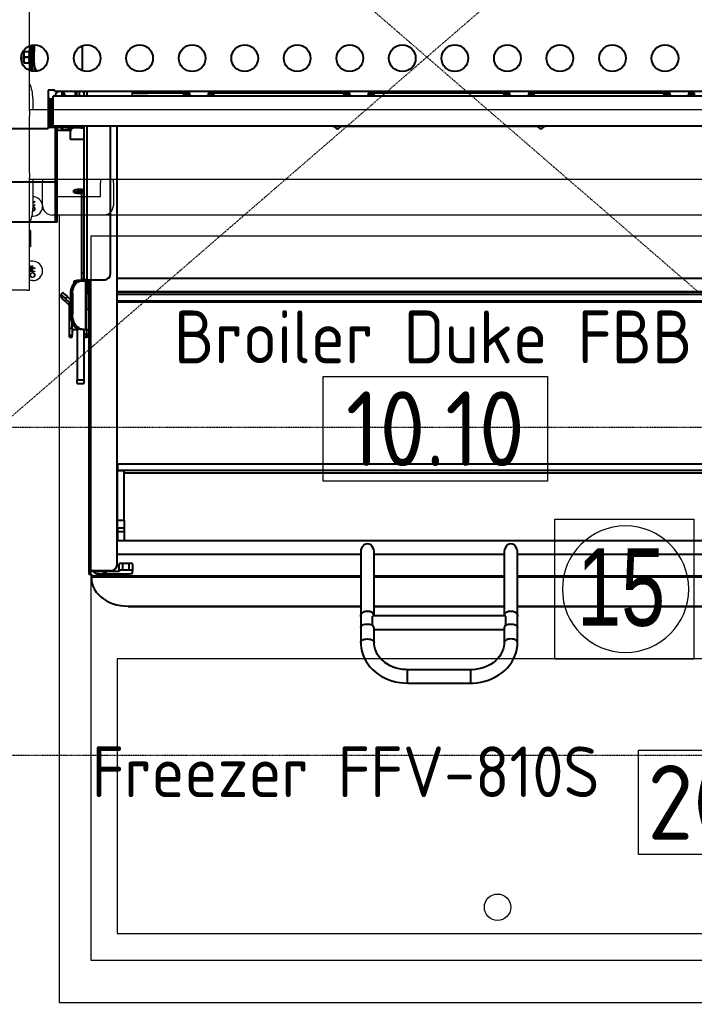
# Model space of a CAD drawing. Header units: inches. Extents: x 15 to 18199, y 5 to 12862.
# Drawn here: x 6083 to 6722, y 8572 to 9502 of the extents above; entities that cross this region are included whole.
import ezdxf
from ezdxf.enums import TextEntityAlignment as Align

# ---------------------------------------------------------------- set-up
doc = ezdxf.new("R2010")
doc.units = ezdxf.units.IN
doc.header["$MEASUREMENT"] = 0
doc.linetypes.add('STRICHPUNKT', pattern=[1, 0.5, -0.25, 0, -0.25])
for name, color, linetype, lineweight in [('200', 7, 'Continuous', 13), ('260G', 250, 'Continuous', 13), ('410P', 4, 'Continuous', 13), ('500', 4, 'Continuous', 13), ('610', 4, 'STRICHPUNKT', 13), ('arrow', 75, 'Continuous', 13)]:
    doc.layers.add(name, color=color, linetype=linetype, lineweight=lineweight)
doc.layers.add('210', color=250, linetype='Continuous')
doc.layers.add('BK BO', color=41, linetype='Continuous')
doc.styles.add('A', font='swisscl.ttf')
doc.styles.add('ISO8', font='isocp.shx')

# ---------------------------------------------------------------- blocks, each defined once
blk = doc.blocks.new('POS_G')
at = {"layer": '410P'}
blk.add_lwpolyline([(-106.07, -49.5), (-106.07, 49.5), (106.07, 49.5), (106.07, -49.5)], close=True, dxfattribs=at)
at = {"layer": '410P', "color": 3, "style": 'ISO8'}
blk.add_attdef('POS', text='', height=70.71, dxfattribs=at).set_placement((0, 0), align=Align.MIDDLE)
blk = doc.blocks.new('D-FFV-810S')
at = {"layer": '200', "linetype": 'Continuous'}
for points in [[(-415, -745), (415, -745), (415, 0), (-415, 0)], [(-385, -705), (385, -705), (385, -20), (-385, -20)], [(-360, -680), (360, -680), (360, -420), (-360, -420)]]:
    blk.add_lwpolyline(points, close=True, dxfattribs=at)
blk.add_circle((0, -655), 12.5, dxfattribs=at)
blk = doc.blocks.new('A$C0A803AA6')
at = {"layer": '610'}
for p, q in [((1527, 0), (0, 1320.8)), ((0, 0), (1527, 1320.8)), ((1527, 310), (0, 310)), ((0, 0), (1527, 0))]:
    blk.add_line(p, q, dxfattribs=at)
blk = doc.blocks.new('D-Broiler-Duke-FBB')
at = {"layer": 'BK BO', "color": 250}
for p, q in [((80156.24, 11643.84), (80156.24, 11625.16)), ((80158.13, 11644.38), (80158.13, 11625.16)), ((80158.14, 11644.39), (80158.13, 11635.88)), ((80158.42, 11625.16), (80158.42, 11644.44)), ((80160.31, 11625.16), (80160.31, 11644.11)), ((80160.44, 11644.11), (80160.31, 11644.11)), ((80160.32, 11644.11), (80160.32, 11638.44)), ((80160.44, 11625.16), (80160.44, 11644.64)), ((80205.84, 11643.78), (80205.84, 11620.24)), ((80148.45, 11635.16), (80148.45, 11628.86)), ((80148.46, 11635.2), (80148.46, 11628.82)), ((80150.76, 11638.44), (80155.49, 11638.44)), ((80150.76, 11638.11), (80150.76, 11638.44)), ((80155.49, 11638.11), (80150.76, 11638.11)), ((80150.76, 11633.26), (80150.76, 11638.11)), ((80150.76, 11633.26), (80155.49, 11633.26)), ((80150.76, 11632.59), (80150.76, 11633.26)), ((80155.49, 11632.59), (80150.76, 11632.59)), ((80150.76, 11627.74), (80150.76, 11632.59)), ((80156.24, 11639.73), (80155.49, 11639.24)), ((80155.49, 11639.24), (80156.24, 11639.68)), ((80156.24, 11639.55), (80155.49, 11639.24)), ((80155.49, 11639.24), (80155.49, 11626.6)), ((80155.58, 11638.63), (80156.24, 11638.99)), ((80155.58, 11638.25), (80155.58, 11638.63)), ((80155.58, 11638.63), (80156.24, 11638.63)), ((80156.24, 11638.62), (80155.58, 11638.25)), ((80155.58, 11637.3), (80156.24, 11637.58)), ((80155.58, 11636.72), (80155.58, 11637.3)), ((80155.58, 11637.3), (80156.24, 11637.3)), ((80156.24, 11637), (80155.58, 11636.72)), ((80155.58, 11635.46), (80156.24, 11635.6)), ((80155.58, 11634.74), (80155.58, 11635.46)), ((80155.58, 11635.46), (80156.24, 11635.46)), ((80156.24, 11634.89), (80155.58, 11634.74)), ((80155.58, 11633.3), (80156.24, 11633.3)), ((80160.31, 11638.44), (80160.44, 11638.44)), ((80160.31, 11632.92), (80160.44, 11632.92)), ((80150.76, 11627.74), (80155.49, 11627.74)), ((80150.76, 11627.4), (80150.76, 11627.74)), ((80155.49, 11627.4), (80150.76, 11627.4)), ((80155.49, 11626.6), (80156.24, 11626.12)), ((80155.49, 11626.6), (80156.24, 11626.3)), ((80156.24, 11626.16), (80155.49, 11626.6)), ((80156.24, 11632.54), (80155.58, 11632.54)), ((80155.58, 11631.1), (80156.24, 11630.95)), ((80155.58, 11630.39), (80155.58, 11631.1)), ((80156.24, 11630.24), (80155.58, 11630.39)), ((80155.58, 11630.39), (80156.24, 11630.39)), ((80155.58, 11629.12), (80156.24, 11628.84)), ((80155.58, 11628.54), (80155.58, 11629.12)), ((80156.24, 11628.26), (80155.58, 11628.54)), ((80155.58, 11628.54), (80156.24, 11628.54)), ((80155.58, 11627.6), (80156.24, 11627.23)), ((80155.58, 11627.22), (80155.58, 11627.6)), ((80156.24, 11626.85), (80155.58, 11627.22)), ((80155.58, 11627.22), (80156.24, 11627.22)), ((80156.24, 11625.16), (80158.13, 11625.16)), ((80158.13, 11629.96), (80158.14, 11625.16)), ((80158.42, 11625.16), (80160.31, 11625.16)), ((80158.42, 11619.58), (80158.42, 11625.16)), ((80160.32, 11627.4), (80160.31, 11619.38)), ((80160.31, 11627.4), (80160.44, 11627.4)), ((80160.31, 11625.16), (80160.31, 11619.38)), ((80180.01, 11601.76), (80173.69, 11601.76)), ((80173.69, 11601.76), (80173.69, 11565.68)), ((80178.34, 11567.68), (80178.34, 11596.1)), ((80991.59, 11596.1), (80178.34, 11596.1)), ((80180.01, 11600.43), (80180.01, 11601.76)), ((80990.83, 11600.43), (80180.01, 11600.43)), ((80186.89, 11596.1), (80186.89, 11600.43)), ((80188.79, 11596.1), (80188.79, 11600.43)), ((80199.53, 11596.1), (80199.53, 11600.43)), ((80200.74, 11596.1), (80200.74, 11600.43)), ((80202.89, 11600.43), (80202.89, 11596.1)), ((80207.36, 11600.43), (80207.36, 11596.1)), ((80207.36, 11599.08), (80207.36, 11599.63)), ((80207.36, 11599.08), (80207.36, 11599.05)), ((80210.06, 11600.43), (80210.06, 11596.1)), ((80253.16, 11600.43), (80253.16, 11596.1)), ((80254.86, 11600.2), (80253.16, 11600.2)), ((80254.86, 11599), (80253.16, 11599)), ((80254.86, 11600.2), (80254.86, 11599)), ((80254.86, 11599), (80267.49, 11599)), ((80259.71, 11600.43), (80259.71, 11598.98)), ((80262.62, 11600.43), (80262.62, 11598.98)), ((80302.11, 11600.2), (80267.49, 11600.2)), ((80267.49, 11599), (80267.49, 11600.2)), ((80302.11, 11599), (80267.49, 11599)), ((80302.11, 11600.2), (80302.11, 11599)), ((80306.89, 11599.83), (80302.11, 11599.83)), ((80302.11, 11596.24), (80302.11, 11599)), ((80302.11, 11598.62), (80307.13, 11598.62)), ((80302.11, 11596.9), (80307.83, 11596.9)), ((80324.8, 11596.9), (80330.54, 11596.9)), ((80325.5, 11598.62), (80330.54, 11598.62)), ((80330.54, 11599.83), (80325.74, 11599.83)), ((80453.72, 11600.2), (80330.54, 11600.2)), ((80330.54, 11599), (80330.54, 11600.2)), ((80330.54, 11596.24), (80330.54, 11599)), ((80453.72, 11599), (80330.54, 11599)), ((80372.4, 11600.2), (80372.4, 11600.43)), ((80375.05, 11600.43), (80375.05, 11600.2)), ((80453.72, 11600.2), (80453.72, 11599)), ((80458.5, 11599.83), (80453.72, 11599.83)), ((80453.72, 11596.24), (80453.72, 11599)), ((80453.72, 11598.62), (80458.74, 11598.62)), ((80453.72, 11596.9), (80459.44, 11596.9)), ((80476.41, 11596.9), (80482.15, 11596.9)), ((80477.12, 11598.62), (80482.15, 11598.62)), ((80482.15, 11599.83), (80477.35, 11599.83)), ((80605.33, 11600.2), (80482.15, 11600.2)), ((80482.15, 11599), (80482.15, 11600.2)), ((80482.15, 11596.24), (80482.15, 11599)), ((80605.33, 11599), (80482.15, 11599)), ((80499.54, 11600.2), (80499.54, 11600.43)), ((80501.44, 11600.43), (80501.44, 11600.2)), ((80586.09, 11600.2), (80586.09, 11600.43)), ((80587.98, 11600.43), (80587.98, 11600.2)), ((80605.33, 11600.2), (80605.33, 11599)), ((80610.11, 11599.83), (80605.33, 11599.83)), ((80605.33, 11596.24), (80605.33, 11599)), ((80605.33, 11598.62), (80610.35, 11598.62)), ((80605.33, 11596.9), (80611.05, 11596.9)), ((80628.02, 11596.9), (80633.76, 11596.9)), ((80628.73, 11598.62), (80633.76, 11598.62)), ((80633.76, 11599.83), (80628.96, 11599.83)), ((80756.94, 11600.2), (80633.76, 11600.2)), ((80633.76, 11599), (80633.76, 11600.2)), ((80633.76, 11596.24), (80633.76, 11599)), ((80756.94, 11599), (80633.76, 11599)), ((80675.62, 11600.2), (80675.62, 11600.43)), ((80678.28, 11600.43), (80678.28, 11600.2)), ((80756.94, 11600.2), (80756.94, 11599)), ((80761.72, 11599.83), (80756.94, 11599.83)), ((80756.94, 11596.24), (80756.94, 11599)), ((80756.94, 11598.62), (80761.96, 11598.62)), ((80756.94, 11596.9), (80762.66, 11596.9)), ((80779.64, 11596.9), (80785.37, 11596.9)), ((80780.34, 11598.62), (80785.37, 11598.62)), ((80785.37, 11599.83), (80780.58, 11599.83)), ((80785.37, 11596.24), (80785.37, 11599)), ((80175.51, 11593.44), (80173.69, 11595.26)), ((80173.69, 11594.19), (80174.96, 11592.68)), ((80174.04, 11593.44), (80173.69, 11593.44)), ((80174.04, 11593.44), (80173.69, 11593.44)), ((80174.96, 11592.68), (80173.69, 11592.95)), ((80174.04, 11592.95), (80174.04, 11593.44)), ((80174.04, 11592.95), (80174.04, 11593.44)), ((80174.04, 11592.95), (80174.04, 11593.44)), ((80174.91, 11593.44), (80174.96, 11592.68)), ((80174.91, 11593.44), (80174.96, 11592.68)), ((80174.91, 11593.44), (80174.96, 11592.68)), ((80175.85, 11593.44), (80174.91, 11593.44)), ((80176.21, 11593.44), (80174.91, 11593.44)), ((80175.09, 11592.68), (80174.96, 11592.68)), ((80175.09, 11592.68), (80174.96, 11592.68)), ((80174.96, 11592.68), (80174.96, 11567.68)), ((80174.96, 11591.42), (80175.09, 11591.42)), ((80174.96, 11591.42), (80175.09, 11591.42)), ((80175.09, 11591.42), (80174.96, 11591.42)), ((80175.09, 11592.68), (80175.09, 11568.89)), ((80176.3, 11592.68), (80175.09, 11592.68)), ((80178.34, 11593.44), (80175.85, 11593.44)), ((80178.34, 11593.44), (80176.21, 11593.44)), ((80178.34, 11592.68), (80176.3, 11592.68)), ((80176.3, 11567.68), (80176.3, 11592.68)), ((80176.3, 11591.42), (80178.34, 11591.42)), ((80176.3, 11591.42), (80178.34, 11591.42)), ((80176.3, 11591.42), (80178.34, 11591.42)), ((80175.09, 11583.53), (80174.96, 11583.53)), ((80175.09, 11583.53), (80174.96, 11583.53)), ((80175.09, 11582.27), (80174.96, 11582.27)), ((80174.96, 11582.27), (80175.09, 11582.27)), ((80175.09, 11582.27), (80174.96, 11582.27)), ((80175.09, 11581.51), (80174.96, 11581.51)), ((80175.09, 11581.51), (80174.96, 11581.51)), ((80174.96, 11581.51), (80175.09, 11581.51)), ((80175.09, 11580.79), (80174.96, 11580.79)), ((80175.09, 11580.03), (80174.96, 11580.03)), ((80174.96, 11579.1), (80175.09, 11579.1)), ((80175.09, 11581.51), (80175.09, 11580.79)), ((80178.34, 11583.53), (80176.3, 11583.53)), ((80178.34, 11582.27), (80176.3, 11582.27)), ((80178.34, 11582.27), (80176.3, 11582.27)), ((80178.34, 11581.51), (80176.3, 11581.51)), ((80176.3, 11581.51), (80178.34, 11581.51)), ((80178.34, 11581.51), (80176.3, 11581.51)), ((80178.34, 11580.79), (80176.3, 11580.79)), ((80177.11, 11580.03), (80176.3, 11580.03)), ((80176.3, 11579.1), (80177.11, 11579.1)), ((80177.2, 11580.79), (80177.11, 11580.03)), ((80177.11, 11580.03), (80178.33, 11580.31)), ((80177.11, 11567.68), (80177.11, 11580.03)), ((80178.33, 11568.89), (80178.33, 11580.31)), ((80178.34, 11579.1), (80178.33, 11579.1)), ((80178.34, 11577.89), (80178.33, 11577.89)), ((80173.69, 11567.68), (80174.96, 11567.68)), ((80174.96, 11568.89), (80175.09, 11568.89)), ((80174.96, 11567.68), (80176.3, 11567.68)), ((80177.11, 11568.89), (80176.3, 11568.89)), ((80176.3, 11567.68), (80177.11, 11567.68)), ((80177.11, 11567.68), (80178.34, 11567.68)), ((80178.33, 11568.89), (80178.34, 11568.89)), ((80991.59, 11567.68), (80178.34, 11567.68)), ((80180.5, 11567.68), (80180.5, 11566.46)), ((80180.5, 11515.22), (80180.5, 11567.68)), ((80180.75, 11515.32), (80180.75, 11567.68)), ((80187.07, 11566.46), (80187.07, 11567.68)), ((80196.54, 11567.68), (80196.54, 11566.46)), ((80199.02, 11567.68), (80199.02, 11566.16)), ((80204.53, 11566.16), (80204.53, 11567.68)), ((80207.36, 11567.68), (80207.36, 11422.04)), ((80210.06, 11567.68), (80210.06, 11422.28)), ((80232.63, 11428.57), (80232.63, 11567.68)), ((80238.94, 11153.31), (80238.94, 11567.68)), ((80071.11, 11565.68), (80173.69, 11565.68)), ((80180.5, 11566.46), (80173.61, 11566.46)), ((80180.5, 11514.71), (80180.5, 11566.46)), ((80180.5, 11563.89), (80180.75, 11563.89)), ((80180.5, 11514.71), (80180.5, 11562.94)), ((80180.5, 11515.22), (80180.5, 11562.94)), ((80180.5, 11562.94), (80180.5, 11562.94)), ((80181.96, 11515.32), (80181.96, 11566.46)), ((80187.07, 11566.46), (80181.96, 11566.46)), ((80181.96, 11566.46), (80181.96, 11562.94)), ((80181.96, 11563.89), (80194.88, 11563.89)), ((80181.96, 11515.32), (80181.96, 11562.94)), ((80181.96, 11562.94), (80181.96, 11562.94)), ((80196.54, 11566.46), (80187.07, 11566.46)), ((80188.48, 11564.49), (80188.53, 11564.49)), ((80189.85, 11564.49), (80190.61, 11564.49)), ((80191.93, 11564.49), (80191.97, 11564.49)), ((80199.02, 11566.16), (80192.7, 11566.16)), ((80194.75, 11555.12), (80194.75, 11563)), ((80204.53, 11566.16), (80199.02, 11566.16)), ((80204.53, 11566.16), (80207.36, 11566.16)), ((80445.87, 11567.42), (80442.72, 11567.42)), ((80641.71, 11567.42), (80445.87, 11567.42)), ((80447.43, 11565.14), (80447.45, 11565.14)), ((80447.45, 11565.14), (80447.48, 11565.14)), ((80640.1, 11565.14), (80640.15, 11565.14)), ((80644.87, 11567.42), (80641.71, 11567.42)), ((80207.36, 11555.12), (80194.75, 11555.12)), ((80180.5, 11514.71), (80091.83, 11514.71)), ((80180.5, 11478.02), (80180.5, 11515.22)), ((80180.5, 11478.02), (80180.5, 11515.22)), ((80180.5, 11515.22), (80180.5, 11515.22)), ((80180.5, 11476.81), (80180.5, 11514.71)), ((80180.5, 11478.02), (80180.5, 11514.71)), ((80180.75, 11515.32), (80181.96, 11515.32)), ((80180.75, 11478.02), (80180.75, 11515.32)), ((80181.96, 11476.81), (80181.96, 11515.32)), ((80181.96, 11476.81), (80181.96, 11515.32)), ((80197.88, 11505.4), (80197.88, 11507.29)), ((80197.88, 11504.85), (80197.88, 11505.4)), ((80204.2, 11505.95), (80204.2, 11507.84)), ((80205.44, 11507.84), (80204.2, 11507.84)), ((80204.2, 11505.95), (80205.44, 11505.95)), ((80204.2, 11504.3), (80205.44, 11504.3)), ((80205.44, 11505.95), (80205.44, 11507.84)), ((80205.44, 11505.95), (80205.44, 11504.3)), ((80207.2, 11506.67), (80205.46, 11506.67)), ((80205.46, 11500.91), (80205.46, 11506.67)), ((80205.46, 11500.91), (80207.36, 11500.91)), ((80205.46, 11429.42), (80205.46, 11500.91)), ((80180.5, 11476.81), (80091.83, 11476.81)), ((80180.5, 11478.02), (80180.5, 11476.81)), ((80180.75, 11478.02), (80180.5, 11478.02)), ((80181.96, 11476.81), (80180.5, 11476.81)), ((80181.96, 11476.81), (80181.96, 11476.81)), ((80205.46, 11429.42), (80207.36, 11429.42)), ((80205.46, 11422.57), (80205.46, 11429.42)), ((80232.63, 11428.34), (80232.63, 11428.57)), ((80197.88, 11421.07), (80197.88, 11419.18)), ((80197.88, 11418.73), (80197.88, 11419.18)), ((80204.45, 11421.39), (80202.57, 11421.23)), ((80205.44, 11421.62), (80204.2, 11421.62)), ((80205.44, 11421.62), (80205.54, 11421.39)), ((80205.46, 11422.57), (80207.36, 11422.57)), ((80205.46, 11421.65), (80205.46, 11422.57)), ((80205.46, 11421.65), (80207.36, 11421.65)), ((80205.46, 11421.65), (80207.36, 11421.65)), ((80205.54, 11421.39), (80209.22, 11421.07)), ((80207.36, 11422.04), (80207.31, 11421.24)), ((80207.36, 11422.04), (80210.01, 11422.04)), ((80207.36, 11422.04), (80210.01, 11422.04)), ((80209.22, 11375.44), (80209.22, 11421.07)), ((80210.06, 11422.05), (80210.01, 11394.22)), ((80210.01, 11422.04), (80210.01, 11417.28)), ((80210.01, 11375.28), (80210.01, 11420.9)), ((80210.06, 11422.28), (80226.31, 11422.28)), ((80210.06, 11422.05), (80210.06, 11422.28)), ((80226.31, 11422.05), (80210.06, 11422.05)), ((80212.09, 11422.05), (80212.09, 11146.91)), ((80213.4, 11422.05), (80213.4, 11147.02)), ((80226.31, 11422.05), (80226.31, 11422.28)), ((80238.94, 11424), (80848.54, 11424)), ((80187.37, 11410.23), (80185.49, 11408.34)), ((80194.73, 11409.42), (80196.61, 11409.58)), ((80194.73, 11409.42), (80194.73, 11388.97)), ((80196.61, 11409.58), (80196.61, 11389.13)), ((80238.94, 11411.41), (80848.54, 11411.41)), ((80238.94, 11410.86), (80848.54, 11410.86)), ((80185.49, 11406.68), (80185.49, 11408.34)), ((80189.95, 11404.44), (80191.83, 11406.31)), ((80193.64, 11400.77), (80189.95, 11404.44)), ((80189.95, 11401.68), (80193.64, 11398.01)), ((80194.73, 11403.41), (80191.83, 11406.31)), ((80193.64, 11400.77), (80194.73, 11401.86)), ((80193.64, 11398.01), (80193.64, 11400.77)), ((80193.64, 11376.68), (80193.64, 11400.75)), ((80193.64, 11400.75), (80194.73, 11400.75)), ((80848.54, 11408.58), (80238.94, 11408.58)), ((80848.54, 11402.28), (80238.94, 11402.28)), ((80848.54, 11401.25), (80238.94, 11401.25)), ((80210.01, 11394.22), (80210.01, 11395.79)), ((80212.09, 11394.22), (80210.01, 11394.22)), ((80194.73, 11388.97), (80196.61, 11389.13)), ((80196.3, 11376.68), (80196.3, 11381.72)), ((80193.64, 11369.84), (80193.64, 11376.68)), ((80193.64, 11376.68), (80196.3, 11376.68)), ((80196.3, 11376.68), (80196.3, 11369.84)), ((80196.3, 11375.27), (80200.91, 11375.27)), ((80200.91, 11376.45), (80200.91, 11327.73)), ((80203.67, 11375.6), (80205.54, 11375.77)), ((80207.34, 11375.28), (80203.67, 11375.6)), ((80205.54, 11375.77), (80209.22, 11375.44)), ((80207.34, 11375.28), (80207.23, 11327.73)), ((80207.34, 11375.28), (80209.22, 11375.44)), ((80207.34, 11375.28), (80207.36, 11375.28)), ((80207.36, 11375.28), (80210.01, 11375.28)), ((80207.36, 11375.28), (80207.36, 11371.33)), ((80210.01, 11375.28), (80212.09, 11375.27)), ((80210.01, 11375.28), (80210.01, 11371.33)), ((80210.01, 11375.28), (80210.06, 11368.31)), ((80193.64, 11369.84), (80196.3, 11369.84)), ((80193.64, 11368.19), (80193.64, 11369.84)), ((80193.64, 11368.19), (80196.3, 11368.19)), ((80193.64, 11368.16), (80193.64, 11368.19)), ((80193.64, 11368.16), (80196.3, 11368.16)), ((80196.3, 11368.19), (80196.3, 11369.84)), ((80196.3, 11368.19), (80196.3, 11368.16)), ((80207.36, 11371.33), (80210.01, 11371.33)), ((80207.36, 11371.33), (80207.36, 11371.32)), ((80207.36, 11371.32), (80210.01, 11371.32)), ((80207.36, 11371.32), (80207.36, 11368.69)), ((80207.36, 11368.69), (80210.01, 11368.69)), ((80207.36, 11368.69), (80207.36, 11368.32)), ((80207.36, 11368.32), (80210.01, 11368.32)), ((80210.01, 11371.32), (80210.01, 11371.33)), ((80210.01, 11368.69), (80210.01, 11371.32)), ((80210.01, 11368.69), (80210.01, 11368.32)), ((80210.06, 11368.31), (80210.06, 11368.08)), ((80210.06, 11368.31), (80212.09, 11368.31)), ((80212.09, 11368.08), (80210.06, 11368.08)), ((80200.91, 11327.73), (80207.23, 11327.73)), ((80200.91, 11324.3), (80200.91, 11327.73)), ((80207.23, 11327.73), (80207.23, 11324.3)), ((80200.91, 11324.3), (80207.23, 11324.3)), ((80848.15, 11248.03), (80239.33, 11248.03)), ((80239.33, 11248.03), (80239.33, 11241.78)), ((80239.33, 11241.78), (80245.65, 11241.78)), ((80239.33, 11194.91), (80239.33, 11241.78)), ((80848.15, 11241.78), (80239.33, 11241.78)), ((80245.65, 11194.91), (80245.65, 11241.78)), ((80245.65, 11239.71), (80841.83, 11239.71)), ((80239.33, 11194.91), (80245.65, 11194.91)), ((80239.33, 11187.74), (80239.33, 11194.91)), ((80239.33, 11187.74), (80245.65, 11187.74)), ((80239.33, 11187.71), (80239.33, 11187.74)), ((80239.33, 11187.71), (80245.65, 11187.71)), ((80239.33, 11187.71), (80239.33, 11184.26)), ((80245.65, 11194.91), (80245.65, 11187.74)), ((80245.65, 11187.74), (80245.65, 11187.71)), ((80245.65, 11187.71), (80245.65, 11184.26)), ((80239.33, 11184.26), (80245.65, 11184.26)), ((80239.33, 11184.26), (80239.33, 11175.47)), ((80245.65, 11184.26), (80245.65, 11175.47)), ((80848.54, 11175.47), (80238.94, 11175.47)), ((80238.94, 11162.84), (80469.51, 11162.84)), ((80469.51, 11165.45), (80469.51, 11103.88)), ((80482.13, 11104.25), (80482.15, 11165.45)), ((80482.15, 11162.84), (80605.33, 11162.84)), ((80605.33, 11165.45), (80605.35, 11104.25)), ((80617.97, 11103.88), (80617.97, 11165.45)), ((80617.97, 11162.84), (80848.54, 11162.84)), ((80240.91, 11152.52), (80238.9, 11152.52)), ((80238.94, 11153.21), (80238.94, 11153.31)), ((80240.91, 11147.33), (80240.91, 11153.63)), ((80244.07, 11153.9), (80244.07, 11147.61)), ((80250.39, 11153.9), (80244.07, 11153.9)), ((80250.39, 11147.61), (80250.39, 11153.9)), ((80253.55, 11153.63), (80253.55, 11147.33)), ((80213.3, 11146.91), (80212.09, 11146.91)), ((80212.09, 11146.91), (80212.09, 11143.83)), ((80213.3, 11143.83), (80212.09, 11143.83)), ((80213.3, 11143.83), (80213.3, 11146.91)), ((80213.4, 11146.91), (80213.4, 11147.02)), ((80232.62, 11147.02), (80213.4, 11147.02)), ((80232.62, 11146.91), (80213.4, 11146.91)), ((80213.4, 11143.82), (80213.4, 11146.91)), ((80214.46, 11143.82), (80213.4, 11143.82)), ((80213.4, 11143.82), (80213.4, 11143.72)), ((80213.4, 11143.72), (80214.46, 11143.72)), ((80214.46, 11143.82), (80214.46, 11142.13)), ((80214.46, 11141.23), (80214.46, 11142.13)), ((80214.46, 11142.13), (80469.51, 11142.13)), ((80214.46, 11141.23), (80214.46, 11140.21)), ((80214.46, 11141.23), (80469.51, 11141.23)), ((80226.37, 11146.51), (80221.17, 11146.51)), ((80221.17, 11146.28), (80221.17, 11146.51)), ((80226.37, 11146.28), (80221.17, 11146.28)), ((80221.17, 11144.05), (80226.37, 11144.05)), ((80221.17, 11144.05), (80221.17, 11143.82)), ((80221.17, 11143.82), (80226.37, 11143.82)), ((80226.37, 11146.51), (80226.37, 11146.91)), ((80226.37, 11146.28), (80226.37, 11146.51)), ((80226.37, 11146.28), (80226.37, 11144.05)), ((80226.37, 11144.05), (80226.37, 11143.82)), ((80226.42, 11146.27), (80229.07, 11146.27)), ((80226.42, 11145.96), (80226.42, 11146.27)), ((80226.42, 11145.96), (80229.07, 11145.96)), ((80226.42, 11144.85), (80226.42, 11145.96)), ((80226.42, 11145.96), (80229.07, 11145.96)), ((80226.42, 11144.85), (80229.07, 11144.85)), ((80226.42, 11144.06), (80226.42, 11144.85)), ((80226.42, 11144.85), (80229.07, 11144.85)), ((80226.42, 11144.06), (80229.07, 11144.06)), ((80229.07, 11146.27), (80229.07, 11146.91)), ((80229.07, 11145.96), (80229.07, 11146.27)), ((80229.07, 11146.27), (80229.07, 11145.96)), ((80240.91, 11146.23), (80229.07, 11146.27)), ((80229.07, 11144.06), (80229.07, 11144.85)), ((80229.07, 11144.85), (80229.07, 11144.06)), ((80229.07, 11144.06), (80250.39, 11144.3)), ((80232.62, 11146.91), (80232.62, 11147.02)), ((80240.91, 11147.33), (80240.91, 11146.23)), ((80250.39, 11147.61), (80244.07, 11147.61)), ((80253.55, 11144.58), (80253.55, 11147.33)), ((80482.15, 11142.13), (80605.33, 11142.13)), ((80482.15, 11141.23), (80605.33, 11141.23)), ((80617.97, 11142.13), (80873.02, 11142.13)), ((80617.97, 11141.23), (80873.02, 11141.23)), ((80249.2, 11113.59), (80249.2, 11113.59)), ((80249.2, 11113.59), (80249.2, 11113.12)), ((80249.2, 11113.59), (80469.51, 11113.59)), ((80249.2, 11113.12), (80469.51, 11113.12)), ((80482.15, 11113.59), (80605.33, 11113.59)), ((80482.15, 11113.12), (80605.33, 11113.12)), ((80617.97, 11113.59), (80838.28, 11113.59)), ((80617.97, 11113.12), (80838.28, 11113.12)), ((80469.51, 11103.88), (80469.51, 11093.33)), ((80480.57, 11096.14), (80480.57, 11104.17)), ((80606.3, 11104.25), (80481.18, 11104.25)), ((80606.91, 11096.14), (80606.91, 11104.17)), ((80617.97, 11093.33), (80617.97, 11103.88)), ((80469.51, 11093.33), (80469.51, 11079.21)), ((80617.97, 11079.21), (80617.97, 11093.33)), ((80482.15, 11079.22), (80482.15, 11092.58)), ((80482.15, 11091.61), (80605.33, 11091.61)), ((80605.33, 11092.58), (80605.33, 11079.22)), ((80573.75, 11053.44), (80513.73, 11053.44)), ((80513.73, 11040.8), (80513.73, 11053.44)), ((80573.75, 11040.8), (80573.75, 11053.44)), ((80513.73, 11040.8), (80573.75, 11040.8))]:
    blk.add_line(p, q, dxfattribs=at)
at = {"layer": 'BK BO', "color": 250, "flags": 128}
for points in [[(80155.58, 11632.54), (80155.58, 11632.64), (80155.58, 11633.3)], [(80158.13, 11635.88), (80158.13, 11636), (80158.13, 11636.59), (80158.13, 11636.85), (80158.13, 11636.76), (80158.13, 11636.33), (80158.13, 11635.6), (80158.13, 11634.63), (80158.13, 11633.51), (80158.13, 11632.33), (80158.13, 11631.21), (80158.13, 11630.24), (80158.13, 11629.51), (80158.13, 11629.08), (80158.13, 11628.99), (80158.13, 11629.25), (80158.13, 11629.84), (80158.13, 11629.96)], [(80156.24, 11620.19), (80156.24, 11620.7), (80156.24, 11621.65), (80156.24, 11622.75), (80156.24, 11623.93), (80156.24, 11625.16)], [(80158.13, 11625.16), (80158.13, 11623.93), (80158.13, 11622.75), (80158.13, 11621.65), (80158.13, 11620.7), (80158.13, 11619.91), (80158.13, 11619.64)], [(80158.14, 11619.64), (80158.14, 11619.91), (80158.14, 11620.7), (80158.14, 11621.65), (80158.14, 11622.75), (80158.14, 11623.93), (80158.14, 11625.16)], [(80190.61, 11564.33), (80191.32, 11564.39), (80191.93, 11564.49)], [(80191.93, 11564.49), (80191.84, 11564.47), (80191.32, 11564.39)], [(80202.57, 11421.23), (80202.12, 11421.17), (80200.61, 11420.73), (80199.2, 11419.93), (80197.92, 11418.78), (80196.82, 11417.33), (80195.93, 11415.61), (80195.27, 11413.68), (80194.87, 11411.59), (80194.73, 11409.42)], [(80196.61, 11409.58), (80196.74, 11411.76), (80197.15, 11413.84), (80197.81, 11415.77), (80198.7, 11417.49), (80199.8, 11418.95), (80201.08, 11420.09), (80202.49, 11420.9), (80203.99, 11421.33), (80205.54, 11421.39)], [(80207.36, 11421.65), (80207.32, 11421.27), (80207.31, 11421.24)], [(80194.73, 11388.97), (80194.87, 11386.77), (80195.27, 11384.61), (80195.93, 11382.57), (80196.82, 11380.69), (80197.92, 11379.05), (80199.2, 11377.68), (80200.61, 11376.63), (80202.12, 11375.93), (80203.67, 11375.6)], [(80205.54, 11375.77), (80203.99, 11376.09), (80202.49, 11376.79), (80201.08, 11377.84), (80199.8, 11379.21), (80198.7, 11380.86), (80197.81, 11382.73), (80197.15, 11384.78), (80196.74, 11386.93), (80196.61, 11389.13)], [(80214.46, 11140.21), (80214.65, 11137.43), (80215.22, 11134.68), (80216.16, 11131.99), (80217.46, 11129.38), (80219.11, 11126.9), (80221.09, 11124.57), (80223.38, 11122.4), (80225.95, 11120.43), (80228.78, 11118.68), (80231.83, 11117.16), (80235.07, 11115.9), (80238.47, 11114.9), (80241.98, 11114.18), (80245.57, 11113.74), (80249.2, 11113.59)], [(80221.17, 11146.51), (80219.94, 11146.63), (80218.94, 11146.91)], [(80469.51, 11103.88), (80469.7, 11105.11), (80470.24, 11106.26), (80471.1, 11107.28), (80472.24, 11108.1), (80473.59, 11108.67), (80475.07, 11108.97), (80476.59, 11108.97), (80478.07, 11108.67), (80479.42, 11108.1), (80480.56, 11107.28), (80481.42, 11106.26), (80481.96, 11105.11), (80482.13, 11104.25)], [(80605.35, 11104.25), (80605.52, 11105.11), (80606.06, 11106.26), (80606.92, 11107.28), (80608.06, 11108.1), (80609.41, 11108.67), (80610.89, 11108.97), (80612.41, 11108.97), (80613.89, 11108.67), (80615.24, 11108.1), (80616.38, 11107.28), (80617.24, 11106.26), (80617.78, 11105.11), (80617.97, 11103.88)], [(80469.51, 11093.33), (80469.7, 11094.14), (80470.24, 11094.89), (80471.1, 11095.56), (80472.24, 11096.1), (80473.59, 11096.47), (80475.07, 11096.67), (80476.59, 11096.67), (80478.07, 11096.47), (80479.42, 11096.1), (80480.56, 11095.56), (80481.26, 11095.05)], [(80606.22, 11095.05), (80606.92, 11095.56), (80608.06, 11096.1), (80609.41, 11096.47), (80610.89, 11096.67), (80612.41, 11096.67), (80613.89, 11096.47), (80615.24, 11096.1), (80616.38, 11095.56), (80617.24, 11094.89), (80617.78, 11094.14), (80617.97, 11093.33)], [(80469.51, 11079.21), (80469.56, 11079.62), (80469.92, 11080.4), (80470.63, 11081.12), (80471.64, 11081.73), (80472.89, 11082.19), (80474.32, 11082.47), (80475.83, 11082.57), (80477.34, 11082.47), (80478.77, 11082.19), (80480.02, 11081.73), (80481.03, 11081.12), (80481.74, 11080.4), (80482.1, 11079.62), (80482.15, 11079.22)], [(80469.51, 11079.21), (80469.57, 11077.32), (80469.91, 11074.09), (80470.56, 11070.9), (80471.51, 11067.77), (80472.77, 11064.73), (80474.31, 11061.79), (80476.14, 11058.96), (80478.23, 11056.29), (80480.58, 11053.77), (80483.17, 11051.43), (80485.97, 11049.29), (80488.98, 11047.37), (80492.17, 11045.67), (80495.51, 11044.21), (80498.98, 11043), (80502.56, 11042.04), (80506.22, 11041.36), (80509.94, 11040.94), (80513.73, 11040.8)], [(80513.73, 11053.44), (80512.18, 11053.47), (80509.07, 11053.72), (80506.01, 11054.22), (80503.03, 11054.97), (80500.16, 11055.95), (80497.43, 11057.16), (80494.85, 11058.57), (80492.47, 11060.19), (80490.29, 11061.98), (80488.34, 11063.93), (80486.63, 11066.02), (80485.18, 11068.23), (80484, 11070.56), (80483.1, 11072.97), (80482.49, 11075.44), (80482.18, 11077.97), (80482.15, 11079.21)], [(80573.75, 11040.8), (80575.82, 11040.84), (80579.55, 11041.13), (80583.25, 11041.7), (80586.88, 11042.53), (80590.41, 11043.63), (80593.83, 11044.98), (80597.11, 11046.58), (80600.22, 11048.43), (80603.14, 11050.49), (80605.84, 11052.77), (80608.32, 11055.23), (80610.54, 11057.88), (80612.49, 11060.67), (80614.16, 11063.6), (80615.54, 11066.64), (80616.61, 11069.76), (80617.38, 11072.95), (80617.83, 11076.18), (80617.97, 11079.21)], [(80605.33, 11079.21), (80605.3, 11078.03), (80605, 11075.48), (80604.38, 11072.96), (80603.46, 11070.51), (80602.25, 11068.14), (80600.76, 11065.89), (80599, 11063.77), (80597, 11061.81), (80594.78, 11060.01), (80592.35, 11058.41), (80589.74, 11057), (80586.97, 11055.82), (80584.07, 11054.86), (80581.07, 11054.14), (80578, 11053.67), (80574.89, 11053.45), (80573.75, 11053.44)], [(80617.97, 11079.21), (80617.92, 11079.62), (80617.56, 11080.4), (80616.85, 11081.12), (80615.84, 11081.73), (80614.59, 11082.19), (80613.16, 11082.47), (80611.65, 11082.57), (80610.14, 11082.47), (80608.71, 11082.19), (80607.46, 11081.73), (80606.45, 11081.12), (80605.74, 11080.4), (80605.38, 11079.62), (80605.33, 11079.22)]]:
    blk.add_lwpolyline(points, dxfattribs=at)
at = {"layer": 'BK BO', "color": 250}
for centre in [(80160.69, 11632.01), (80210.43, 11632.01), (80260.17, 11632.01), (80309.91, 11632.01), (80359.65, 11632.01), (80409.4, 11632.01), (80459.14, 11632.01), (80508.88, 11632.01), (80558.62, 11632.01), (80608.36, 11632.01), (80658.1, 11632.01), (80707.84, 11632.01), (80757.58, 11632.01)]:
    blk.add_circle(centre, 12.63, dxfattribs=at)
for centre, radius, start, end in [((80166.76, 11625.16), 6.32, 180, 239.68919), ((80184.95, 11596.1), 4.75, 114.55339, 180), ((80184.95, 11596.1), 0.0253, 90, 180), ((80184.95, 11596.1), 0.0253, 0, 90), ((80184.95, 11596.1), 4.75, 0, 36.07522), ((80314.68, 11600.72), 7.84, 182.12112, 216.02223), ((80317.95, 11600.72), 7.84, 323.97777, 357.87888), ((80466.29, 11600.72), 7.84, 182.12063, 216.02281), ((80469.56, 11600.72), 7.84, 323.97719, 357.87937), ((80617.9, 11600.72), 7.84, 182.12055, 216.0228), ((80621.17, 11600.72), 7.84, 323.9772, 357.87945), ((80769.51, 11600.72), 7.84, 182.11997, 216.02338), ((80772.78, 11600.72), 7.84, 323.97842, 357.87858), ((80190.14, 11572.2), 7.88, 226.67751, 257.8693), ((80190.16, 11572.28), 7.96, 258.16152, 267.7693), ((80190.31, 11572.2), 7.88, 282.1307, 310.00708), ((80197.91, 11563), 3.16, 90, 180), ((80449.7, 11571.47), 6.72, 216.98295, 250.22054), ((80445.2, 11571.47), 6.72, 289.77946, 323.01705), ((80642.38, 11571.47), 6.72, 216.98295, 250.22054), ((80637.88, 11571.47), 6.72, 289.77946, 323.01705), ((80202.63, 11489.3), 18.6, 85.16565, 104.79634), ((80202.63, 11487.42), 18.6, 85.16565, 104.79634), ((80202.63, 11522.83), 18.6, 255.20366, 274.83381), ((80205.44, 11505.92), 1.92, 23.19907, 90.05718), ((80205.44, 11505.92), 0.0252, 0.087, 90.18231), ((80205.44, 11504.27), 0.0252, 0.087, 90.18231), ((80226.32, 11428.58), 6.31, 269.89105, 359.89072), ((80226.32, 11428.35), 6.31, 269.89147, 359.8903), ((80202.63, 11403.09), 18.6, 85.16565, 104.79634), ((80198.63, 11418.21), 1.22, 91.98441, 127.51442), ((80205.44, 11421.65), 0.0253, 269.95191, 359.77878), ((80209.39, 11414.35), 7.96, 85.16615, 104.79589), ((80209.32, 11419.57), 1.5, 62.47626, 93.7594), ((80210.05, 11421.9), 0.149, 85.13646, 104.78562), ((80174.63, 11391.27), 22.84, 41.17131, 56.11162), ((80174.45, 11391.18), 20.39, 40.52242, 57.23945), ((80211.43, 11425.36), 31.96, 215.75335, 227.79511), ((80193.62, 11400.75), 0.0251, 0, 45.16496), ((80193.62, 11398), 0.025, 359.94621, 45.29352), ((80207.34, 11375.25), 0.0283, 62.6512, 93.58306), ((80209.32, 11373.95), 1.5, 62.47626, 93.7594), ((80209.39, 11376.01), 7.96, 255.20411, 274.83385), ((80210.05, 11368.46), 0.15, 255.26767, 274.74354), ((80475.83, 11164.84), 7.59, 65.39889, 114.60111), ((80611.65, 11164.84), 7.59, 65.39887, 114.60113), ((80232.63, 11153.33), 6.31, 269.89036, 359.89115), ((80232.63, 11153.22), 6.31, 269.8912, 359.8903), ((80243.29, 11144.64), 9.3, 85.1641, 104.79896), ((80251.17, 11144.64), 9.3, 75.20139, 94.83555), ((80213.08, 11143.17), 3.87, 85.16329, 104.8023), ((80213.08, 11147.57), 3.87, 255.20451, 274.83503), ((80213.38, 11146.62), 0.296, 85.12863, 104.86306), ((80213.38, 11144.12), 0.297, 255.1925, 274.88253), ((80221.17, 11150.14), 6.32, 210.71581, 270.04755), ((80221.17, 11150.38), 6.32, 213.19635, 270.03903), ((80221.17, 11152.61), 6.34, 244.04353, 270.00436), ((80227.04, 11138.57), 7.96, 75.20737, 94.83059), ((80226.38, 11146.12), 0.152, 75.40838, 94.66954), ((80226.38, 11144.2), 0.148, 265.18284, 284.87264), ((80227.04, 11151.75), 7.96, 265.16216, 284.79988), ((80243.29, 11138.34), 9.3, 85.1641, 104.79896), ((80251.17, 11138.34), 9.3, 75.20139, 94.83555), ((80251.17, 11153.57), 9.3, 265.16445, 284.79861)]:
    blk.add_arc(centre, radius, start, end, dxfattribs=at)
for centre, major_axis, ratio, start_param, end_param in [((80475.83, 11169.15), (5.62, 5.62), 0.511137, 1.621877, 2.669075), ((80475.83, 11169.15), (5.62, -5.62), 0.511137, 0.472518, 1.519715), ((80611.65, 11169.15), (5.62, 5.62), 0.511137, 1.621877, 2.669075), ((80611.65, 11169.15), (5.62, -5.62), 0.511137, 0.472518, 1.519715), ((80475.83, 11097.93), (6.07, 6.07), 0.28813, 0.280532, 0.442203), ((80611.65, 11097.93), (6.07, -6.07), 0.28813, 2.69939, 2.861061), ((80475.83, 11097.93), (6.07, -6.07), 0.28813, 0.280532, 1.003266), ((80611.65, 11097.93), (6.07, 6.07), 0.28813, 2.138327, 2.861061)]:
    blk.add_ellipse(centre, major_axis=major_axis, ratio=ratio, start_param=start_param, end_param=end_param, dxfattribs=at)
blk = doc.blocks.new('D-Untergestell-Broiler-Duke-FBB')
at = {"layer": '260G'}
for p, q in [((69860.2, 14045.43), (69860.2, 14577.73)), ((69863.24, 14057.16), (69863.24, 14046.48)), ((70746.23, 14046.48), (69860.2, 14046.48)), ((69860.2, 14045.43), (69860.2, 14040.48)), ((69860.2, 13986.91), (69860.2, 14040.48)), ((69860.2, 13986.91), (69860.2, 13981.96)), ((69860.2, 13875.68), (69860.2, 13981.96)), ((69860.2, 13980.91), (70746.23, 13980.91)), ((69863.24, 13980.91), (69863.24, 13953.46)), ((69872.4, 13980.91), (69872.4, 13977.46)), ((69872.4, 13956.02), (69872.4, 13977.46)), ((69884.6, 13977.46), (69884.6, 13980.91)), ((69884.6, 13977.46), (69884.6, 13964.4)), ((69927.3, 13980.91), (69927.3, 13977.46)), ((69927.3, 13964.4), (69927.3, 13977.46)), ((69939.5, 13977.46), (69939.5, 13980.91)), ((69939.5, 13977.46), (69939.5, 13956.02)), ((69863.24, 13959.52), (69865.16, 13959.52)), ((69865.16, 13959.43), (69863.24, 13957.82)), ((69864.19, 13959.11), (69863.24, 13959.11)), ((69863.24, 13958.32), (69864.19, 13959.11)), ((69865.16, 13959.52), (69865.16, 13959.43)), ((69884.6, 13964.4), (69927.3, 13964.4)), ((69863.24, 13956.41), (69865.16, 13956.41)), ((69865.16, 13956), (69863.24, 13956)), ((69865.16, 13956.41), (69865.16, 13956)), ((69862.35, 13945.82), (69863.33, 13945.82)), ((69930.35, 13946.87), (69881.55, 13946.87)), ((69861.04, 13932.29), (69860.2, 13932.29)), ((69861.04, 13932.29), (69861.04, 13928.38)), ((69861.04, 13928.38), (69860.2, 13928.38)), ((69861.04, 13920.56), (69860.2, 13920.56)), ((69861.04, 13928.38), (69861.04, 13920.56)), ((69861.04, 13920.56), (69861.04, 13916.65)), ((69861.04, 13916.65), (69860.2, 13916.65)), ((69863.33, 13903.12), (69860.2, 13903.12)), ((69860.59, 13898.64), (69861.05, 13898.64)), ((69860.59, 13896.41), (69860.59, 13898.64)), ((69865.16, 13896.41), (69860.59, 13896.41)), ((69860.59, 13895.59), (69861.05, 13895.59)), ((69860.59, 13893.36), (69860.59, 13895.59)), ((69865.16, 13893.36), (69860.59, 13893.36)), ((69861.05, 13898.64), (69861.05, 13896.82)), ((69861.05, 13896.82), (69862.46, 13896.82)), ((69861.05, 13895.59), (69861.05, 13893.77)), ((69861.05, 13893.77), (69862.46, 13893.77)), ((69862.46, 13898.64), (69862.93, 13898.64)), ((69862.46, 13896.82), (69862.46, 13898.64)), ((69862.46, 13895.59), (69862.93, 13895.59)), ((69862.46, 13893.77), (69862.46, 13895.59)), ((69862.93, 13898.64), (69862.93, 13896.82)), ((69862.93, 13896.82), (69865.16, 13896.82)), ((69862.93, 13895.59), (69862.93, 13893.77)), ((69862.93, 13893.77), (69865.16, 13893.77)), ((69865.16, 13896.82), (69865.16, 13896.41)), ((69865.16, 13893.77), (69865.16, 13893.36)), ((69863.33, 13884.82), (69860.2, 13884.82)), ((69857.59, 13875.68), (69797.24, 13875.68)), ((69857.59, 13875.68), (69860.2, 13875.68))]:
    blk.add_line(p, q, dxfattribs=at)
for centre, radius, start, end in [((69830.06, 14057.16), 33.18, 0, 24.70655), ((69863.33, 13954.97), 9.15, 7.39672, 90), ((69830.06, 13953.46), 33.18, 335.29345, 0), ((69863.33, 13954.97), 9.15, 270, 359.23332), ((69881.55, 13956.02), 9.15, 180, 270), ((69930.35, 13956.02), 9.15, 270, 0), ((69863.33, 13893.97), 9.15, 270, 90)]:
    blk.add_arc(centre, radius, start, end, dxfattribs=at)
for points, knots in [([(69865.28, 13952.66), (69865.24, 13952.31), (69865.16, 13951.6), (69864.51, 13950.81), (69863.73, 13950.33), (69863.17, 13950.28), (69862.89, 13950.25)], [0, 0, 0, 0, 0.27967, 0.559373, 0.779634, 1, 1, 1, 1]), ([(69862.89, 13950.66), (69863.18, 13950.7), (69863.76, 13950.77), (69864.38, 13951.32), (69864.75, 13951.97), (69864.79, 13952.42), (69864.81, 13952.65)], [0, 0, 0, 0, 0.279416, 0.559077, 0.779479, 1, 1, 1, 1]), ([(69863.24, 13954.98), (69863.47, 13954.95), (69864.05, 13954.88), (69864.72, 13954.29), (69865.21, 13953.5), (69865.25, 13952.94), (69865.28, 13952.66)], [0, 0, 0, 0, 0.19887, 0.509934, 0.754887, 1, 1, 1, 1]), ([(69864.81, 13952.65), (69864.78, 13952.94), (69864.71, 13953.52), (69864.21, 13954.18), (69863.67, 13954.54), (69863.34, 13954.58), (69863.24, 13954.59)], [0, 0, 0, 0, 0.318725, 0.637127, 0.888008, 1, 1, 1, 1]), ([(69860.47, 13889.99), (69860.51, 13890.34), (69860.58, 13891.06), (69861.23, 13891.86), (69862.03, 13892.35), (69862.59, 13892.4), (69862.87, 13892.42)], [0, 0, 0, 0, 0.279755, 0.559354, 0.779582, 1, 1, 1, 1]), ([(69862.87, 13892.42), (69863.23, 13892.38), (69863.94, 13892.3), (69864.72, 13891.65), (69865.21, 13890.86), (69865.25, 13890.3), (69865.28, 13890.02)], [0, 0, 0, 0, 0.279632, 0.559337, 0.779596, 1, 1, 1, 1]), ([(69862.89, 13887.61), (69862.54, 13887.65), (69861.83, 13887.74), (69861.03, 13888.36), (69860.55, 13889.15), (69860.5, 13889.71), (69860.47, 13889.99)], [0, 0, 0, 0, 0.279739, 0.559329, 0.779683, 1, 1, 1, 1]), ([(69862.87, 13892.01), (69862.58, 13891.97), (69862, 13891.9), (69861.37, 13891.35), (69861, 13890.69), (69860.96, 13890.23), (69860.94, 13890.01)], [0, 0, 0, 0, 0.279466, 0.558866, 0.779511, 1, 1, 1, 1]), ([(69860.94, 13890.01), (69860.97, 13889.72), (69861.05, 13889.14), (69861.56, 13888.48), (69862.21, 13888.08), (69862.66, 13888.04), (69862.89, 13888.02)], [0, 0, 0, 0, 0.279627, 0.559358, 0.779634, 1, 1, 1, 1]), ([(69864.81, 13890.01), (69864.78, 13890.3), (69864.71, 13890.88), (69864.21, 13891.55), (69863.56, 13891.95), (69863.1, 13891.99), (69862.87, 13892.01)], [0, 0, 0, 0, 0.279833, 0.559384, 0.779652, 1, 1, 1, 1]), ([(69865.28, 13890.02), (69865.24, 13889.67), (69865.16, 13888.96), (69864.51, 13888.17), (69863.73, 13887.68), (69863.17, 13887.63), (69862.89, 13887.61)], [0, 0, 0, 0, 0.27967, 0.559373, 0.779634, 1, 1, 1, 1]), ([(69862.89, 13888.02), (69863.18, 13888.06), (69863.76, 13888.13), (69864.38, 13888.68), (69864.75, 13889.33), (69864.79, 13889.78), (69864.81, 13890.01)], [0, 0, 0, 0, 0.279416, 0.559077, 0.779478, 1, 1, 1, 1])]:
    blk.add_open_spline(points, degree=3, knots=knots, dxfattribs=at)
blk = doc.blocks.new('A$C48A1077E')
at = {"layer": '410P'}
blk.add_blockref('POS_G', (688.23, 240.64), dxfattribs=at).add_auto_attribs({'POS': '10.10'})
at = {"layer": '500'}
for name, p in [('D-Untergestell-Broiler-Duke-FBB', (-69556.11, -13504)), ('D-Broiler-Duke-FBB', (-79851.94, -11040.8))]:
    blk.add_blockref(name, p, dxfattribs=at)
at = {"layer": '260G', "color": 4, "style": 'ISO8'}
blk.add_text('Broiler Duke FBB', height=50, rotation=360, dxfattribs=at).set_placement((440.82, 302.55))
blk = doc.blocks.new('A$C6C05235F')
blk.add_blockref('A$C0A803AA6', (0, 290.31))
at = {"linetype": 'Continuous'}
blk.add_blockref('D-FFV-810S', (830.42, 801.28), dxfattribs=at)
blk.add_blockref('POS_G', (1069.93, 245.52)).add_auto_attribs({'POS': '20.60'})
at = {"layer": '500'}
blk.add_blockref('A$C48A1077E', (83.3, 358.41), dxfattribs=at)
at = {"layer": '210', "color": 4, "style": 'ISO8'}
blk.add_text('Freezer FFV-810S', height=48, rotation=360, dxfattribs=at).set_placement((446.11, 250.45))
blk = doc.blocks.new('WEE')
at = {"layer": 'arrow', "color": 1}
for p, q in [((31.42, -209.49), (31.42, -76.91)), ((31.42, -76.91), (163, -76.91)), ((163, -76.91), (163, -209.49)), ((163, -209.49), (31.42, -209.49))]:
    blk.add_line(p, q, dxfattribs=at)
blk.add_ellipse((98.21, -143.23), major_axis=(0.02, 59.81), ratio=1, start_param=-1.570506, end_param=4.712679, dxfattribs=at)

msp = doc.modelspace()

# ---------------------------------------------------------------- block references
at = {"lineweight": 50}
msp.add_blockref('WEE', (6558.74, 9105.97, 0), dxfattribs=at)
at = {"layer": '500', "lineweight": 50}
msp.add_blockref('A$C6C05235F', (5705.37, 8515.49, 0), dxfattribs=at)

# ---------------------------------------------------------------- texts
at = {"layer": 'arrow', "color": 1, "lineweight": 50, "style": 'A'}
msp.add_text('15', height=73.208, dxfattribs=at).set_placement((6611.04, 8928.07, 0))

doc.saveas('drawing.dxf')
